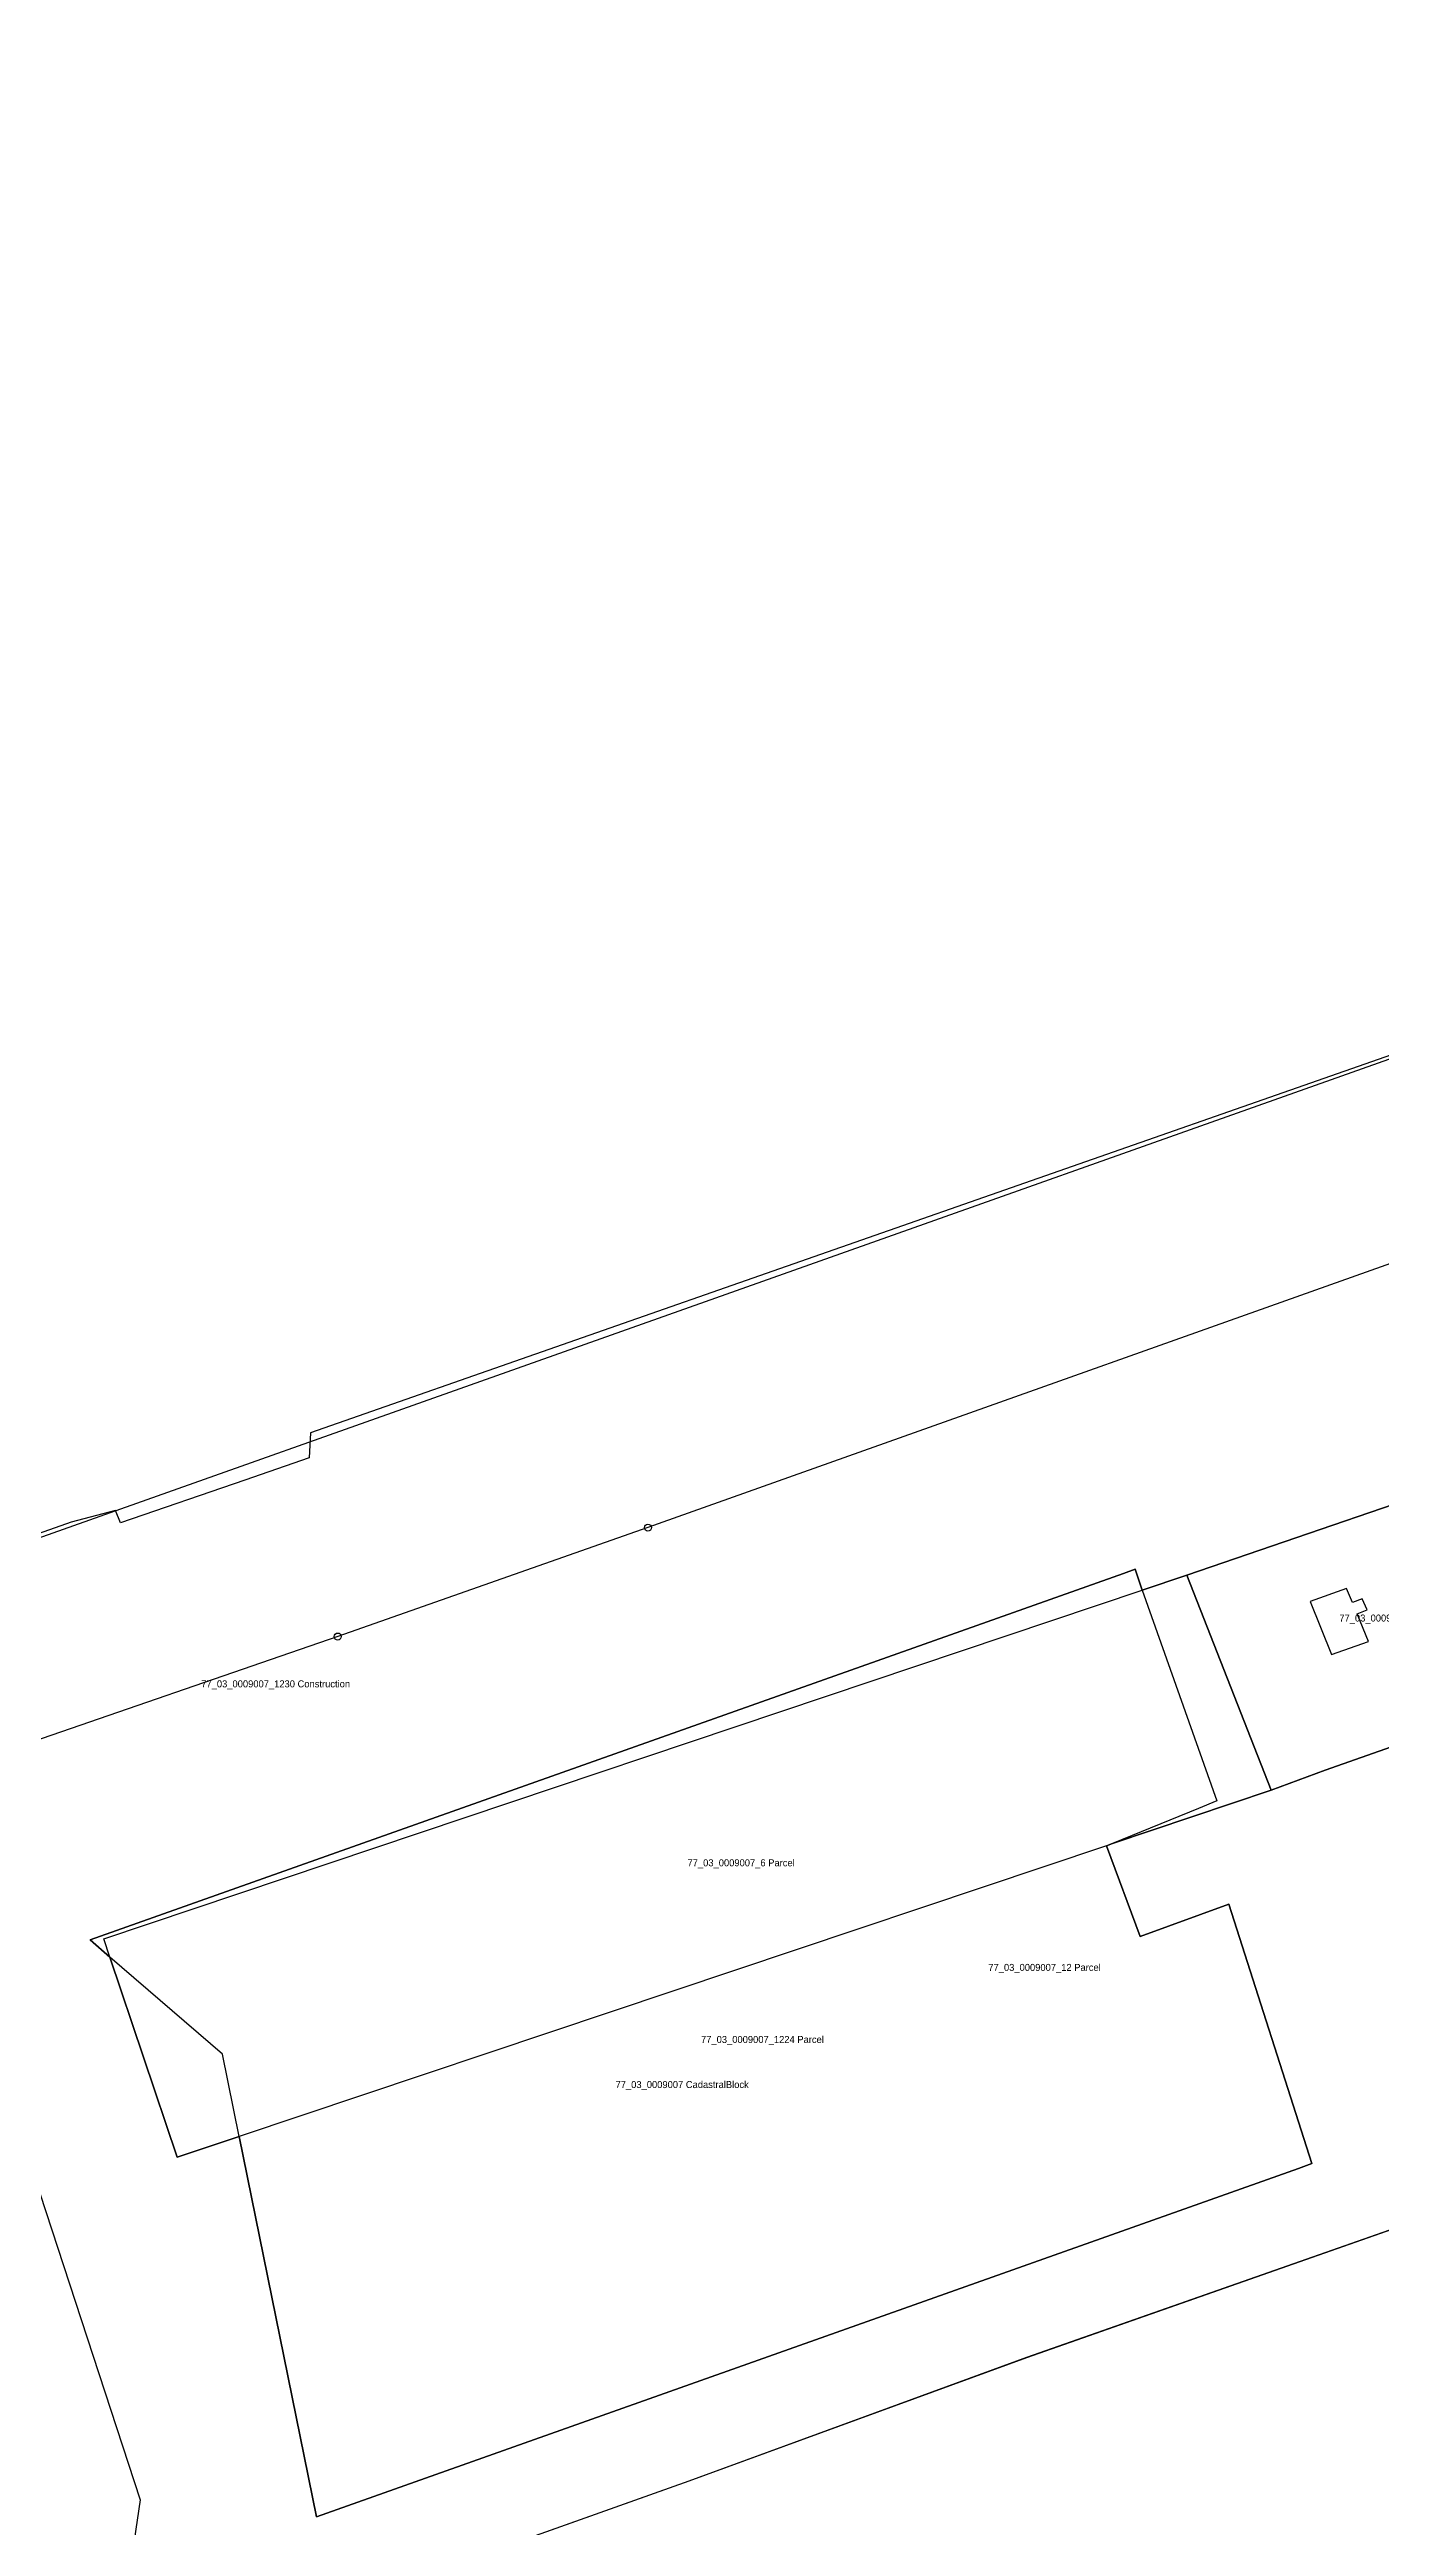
# Model space of a CAD drawing. Extents: x 22911 to 24334, y 8652 to 9234.
# Drawn here: x 23541 to 23731.2, y 8880.3 to 9234 of the extents above; entities that cross this region are included whole.
import ezdxf

# ---------------------------------------------------------------- set-up
doc = ezdxf.new("R2010")
doc.units = 0

msp = doc.modelspace()

# ---------------------------------------------------------------- linework, layer by layer
at = {"layer": '77_03_0009007 CadastralBlock', "color": 7}
for points in [[(23464.13, 8826.95), (23632.43, 8886.79), (23680.67, 8904.43), (23824.27, 8954.81), (23837.03, 8958.39), (23845.71, 8956.35), (23851.47, 8958.65), (23963.79, 8999.47), (24071.25, 9041.87), (24154.45, 9077.11), (24232.81, 9113.95), (24252.39, 9124.15), (24271.95, 9134.33), (24303.75, 9151.75), (24320.71, 9160.97), (24333.21, 9169.53), (24316.53, 9174.73), (24315.53, 9173.25), (24284.43, 9182.53), (24284.91, 9186.17), (24281.41, 9187.27), (24270.13, 9189.77), (24227.31, 9202.67), (24137.41, 9233.35)], [(24137.41, 9233.35), (24137.21, 9233.39), (24135.75, 9232.91), (24121.11, 9227.71), (24107.93, 9223.01), (24099.01, 9219.91), (24098.73, 9220.63), (24018.25, 9191.27), (23946.33, 9165.03), (23830.01, 9124.39), (23578.31, 9036.43), (23578.11, 9032.87), (23568.91, 9029.71), (23551.17, 9023.59), (23550.45, 9025.37), (23544.09, 9023.69), (23519.39, 9014.99)]]:
    msp.add_lwpolyline(points, dxfattribs=at)
at = {"layer": '77_03_0009007_1000 Parcel', "color": 8}
msp.add_lwpolyline([(23703.49, 9016.11), (23750.53, 9032.22), (23764.72, 9037.08), (24038.39, 9130.8), (24054.51, 9136.47), (24064.66, 9108.34), (23775.19, 9006.53), (23761.04, 9001.55), (23723.27, 8988.27), (23715.54, 8985.43), (23703.49, 9016.11)], dxfattribs=at)
at = {"layer": '77_03_0009007_1003 Building', "color": 63}
msp.add_lwpolyline([(23721.14, 9012.36), (23724.17, 9004.78), (23729.46, 9006.64), (23727.85, 9010.59), (23729.25, 9011.15), (23728.58, 9012.74), (23727.2, 9012.22), (23726.34, 9014.22), (23721.14, 9012.36)], dxfattribs=at)
at = {"layer": '77_03_0009007_12 Parcel', "color": 8}
for points in [[(23464.11, 8826.94), (23632.41, 8886.78), (23680.66, 8904.41), (23824.25, 8954.81), (23837.02, 8958.38), (23845.7, 8956.34), (23851.47, 8958.64), (23963.78, 8999.45), (24071.24, 9041.86), (24154.45, 9077.1), (24232.8, 9113.95), (24252.37, 9124.14), (24271.94, 9134.33), (24303.74, 9151.74), (24320.71, 9160.97), (24334.33, 9170.3), (24135.34, 9233.98), (23946.29, 9165.01), (23829.96, 9124.36), (23015.98, 8835.85)], [(23750.53, 9032.22), (23703.49, 9016.11), (23697.14, 9013.98), (23696.11, 9016.97), (23694.44, 9016.38), (23546.81, 8964.06), (23549.66, 8961.59), (23559.26, 8932.99), (23568.12, 8935.96), (23579.18, 8881.67)], [(23579.18, 8881.67), (23719.44, 8931.38), (23721.38, 8932.09), (23709.53, 8969.16), (23696.85, 8964.51), (23692.02, 8977.48), (23692.87, 8977.82), (23715.54, 8985.43), (23723.27, 8988.27), (23761.04, 9001.55)], [(23535.46, 8940.66), (23553.96, 8884.09), (23553.13, 8878.28), (23550.06, 8872.68), (23545.05, 8868.52), (23073.32, 8701.34)]]:
    msp.add_lwpolyline(points, dxfattribs=at)
at = {"layer": '77_03_0009007_1222 Parcel', "color": 8}
msp.add_lwpolyline([(23535.46, 8940.66), (23553.96, 8884.09), (23553.13, 8878.28), (23550.06, 8872.68), (23545.05, 8868.52), (23073.32, 8701.34)], dxfattribs=at)
at = {"layer": '77_03_0009007_1224 Parcel', "color": 8}
msp.add_lwpolyline([(23694.44, 9016.38), (23696.11, 9016.97), (23697.14, 9013.98), (23707.8, 8983.92), (23705.17, 8982.79), (23692.87, 8977.82), (23692.02, 8977.48), (23696.85, 8964.51), (23709.53, 8969.16), (23721.38, 8932.09), (23719.44, 8931.38), (23579.18, 8881.67), (23568.12, 8935.96), (23565.73, 8947.71), (23549.66, 8961.59), (23546.81, 8964.06), (23694.44, 9016.38)], dxfattribs=at)
at = {"layer": '77_03_0009007_1230 Construction', "color": 63}
msp.add_lwpolyline([(24178.28, 9217.86), (24108.34, 9191.41), (24000.57, 9154.67), (23915.32, 9124.91), (23869.67, 9109.89), (23757.78, 9069.59), (23626.52, 9022.91), (23582.2, 9007.36), (23534.44, 8990.91), (23405.28, 8944.81), (23295.63, 8905.38), (23250.06, 8889.09), (23174.67, 8862.49), (23070.6, 8826.19), (22947.12, 8782.35)], dxfattribs=at)
for centre in [(23626.52, 9022.91), (23582.2, 9007.36)]:
    msp.add_circle(centre, 0.5, dxfattribs=at)
at = {"layer": '77_03_0009007_6 Parcel', "color": 8}
msp.add_lwpolyline([(23697.14, 9013.98), (23703.49, 9016.11), (23715.54, 8985.43), (23692.87, 8977.82), (23692.02, 8977.48), (23568.12, 8935.96), (23559.26, 8932.99), (23549.66, 8961.59), (23548.8, 8964.17), (23697.14, 9013.98)], dxfattribs=at)

# ---------------------------------------------------------------- texts
at = {"layer": '77_03_0009007 CadastralBlock', "color": 7}
msp.add_text('77_03_0009007 CadastralBlock', height=1, dxfattribs=at).set_placement((23621.89, 8942.88))
at = {"layer": '77_03_0009007_1003 Building', "color": 63}
msp.add_text('77_03_0009007_1003 Building', height=1, dxfattribs=at).set_placement((23725.3, 9009.5))
at = {"layer": '77_03_0009007_12 Parcel', "color": 8}
msp.add_text('77_03_0009007_12 Parcel', height=1, dxfattribs=at).set_placement((23675.15, 8959.61))
at = {"layer": '77_03_0009007_1224 Parcel', "color": 8}
msp.add_text('77_03_0009007_1224 Parcel', height=1, dxfattribs=at).set_placement((23634.1, 8949.32))
at = {"layer": '77_03_0009007_1230 Construction', "color": 63}
msp.add_text('77_03_0009007_1230 Construction', height=1, dxfattribs=at).set_placement((23562.7, 9000.1))
at = {"layer": '77_03_0009007_6 Parcel', "color": 8}
msp.add_text('77_03_0009007_6 Parcel', height=1, dxfattribs=at).set_placement((23632.17, 8974.55))

doc.saveas('drawing.dxf')
